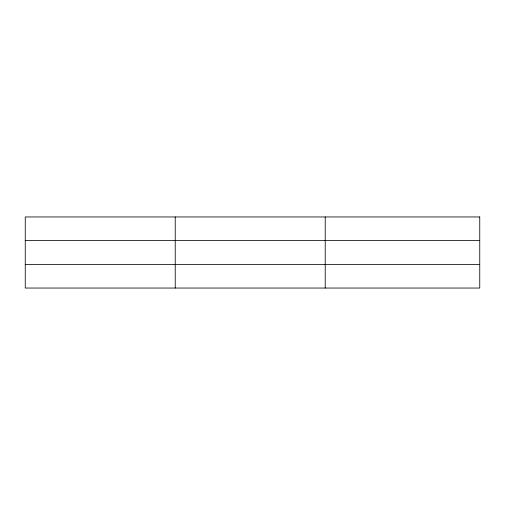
<?xml version="1.0" encoding="UTF-8"?>
<svg xmlns="http://www.w3.org/2000/svg" width="505" height="505" viewBox="0 0 505 505"><rect width="100%" height="100%" fill="white"/><g stroke="black" fill="none" stroke-linecap="round" stroke-linejoin="round"><path stroke-width="0.76" d="M175.235 288.046L175.235 216.954M325.22 288.046L325.22 216.954M25.25 240.412L479.75 240.412M25.25 264.588L479.75 264.588M479.75 216.954L479.75 288.046L25.25 288.046L25.25 216.954L479.75 216.954"/></g></svg>
